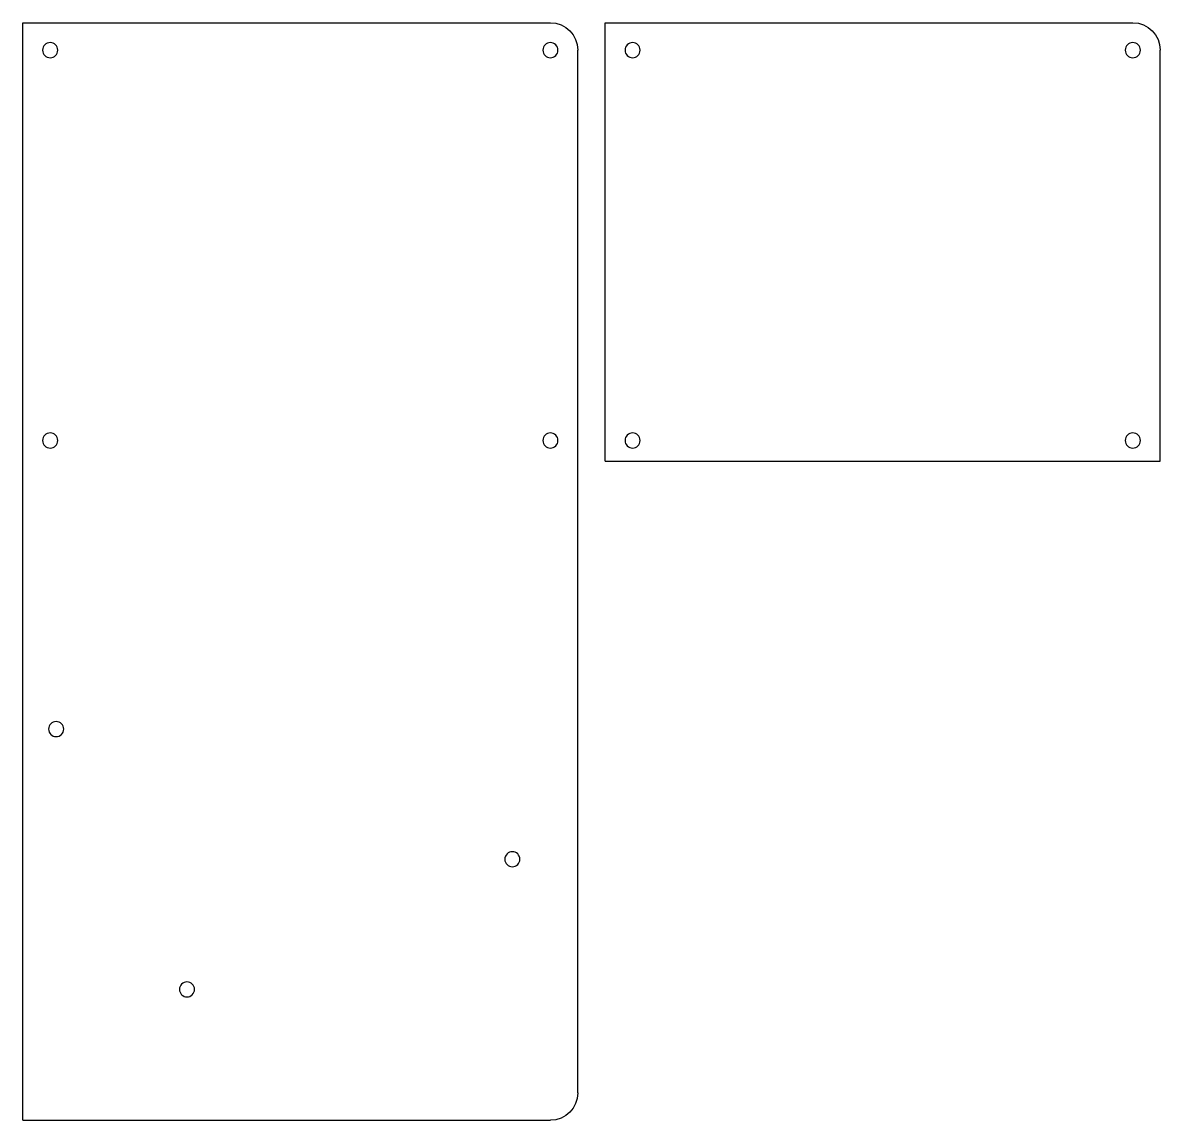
# Model space of a CAD drawing. Header units: millimetres. Extents: x 64 to 230, y -186 to -26.
import ezdxf

# ---------------------------------------------------------------- set-up
doc = ezdxf.new("R2010")
doc.units = ezdxf.units.MM

msp = doc.modelspace()

# ---------------------------------------------------------------- linework, layer by layer
at = {"extrusion": (0, -1.22465e-16, -1)}
for p, q in [((63.52, -26), (140.55, -26)), ((63.52, -186.2), (63.52, -26)), ((148.55, -26), (225.57, -26)), ((148.55, -89.98), (148.55, -26)), ((144.55, -182.2), (144.55, -30)), ((229.57, -89.98), (229.57, -30)), ((148.55, -89.98), (229.57, -89.98)), ((63.52, -186.2), (140.55, -186.2))]:
    msp.add_line(p, q, dxfattribs=at)
for centre in [(-67.53, -30), (-140.55, -30), (-152.55, -30), (-225.57, -30), (-67.53, -86.98), (-140.55, -86.98), (-152.55, -86.98), (-225.57, -86.98), (-68.4, -129.1), (-135, -148.1), (-87.5, -167.1)]:
    msp.add_circle(centre, 1.1, dxfattribs=at)
for centre in [(-140.55, -30), (-225.57, -30)]:
    msp.add_arc(centre, 4, 90, 180, dxfattribs=at)
at = {"extrusion": (8.48441e-33, -1.22465e-16, -1)}
msp.add_arc((-140.55, -182.2), 4, 180, 270, dxfattribs=at)

doc.saveas('drawing.dxf')
